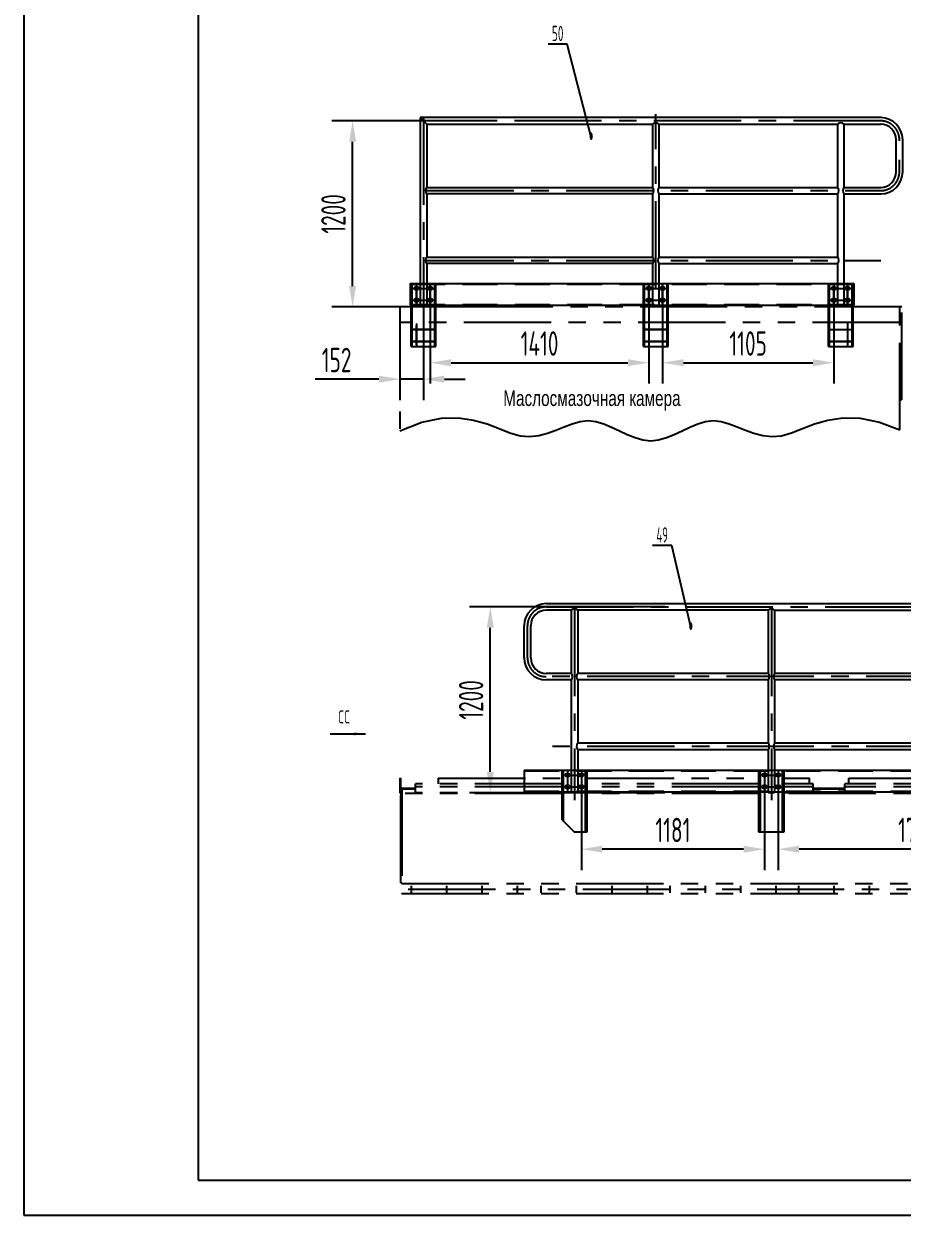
# Model space of a CAD drawing. Header units: millimetres. Extents: x 0 to 18900, y 0 to 13365.
# Drawn here: x 0 to 5666, y 0 to 7687 of the extents above; entities that cross this region are included whole.
import ezdxf
from ezdxf.enums import TextEntityAlignment as Align

# ---------------------------------------------------------------- set-up
doc = ezdxf.new("R2010")
doc.units = ezdxf.units.MM
doc.header["$LTSCALE"] = 450
for name, pattern in [('F', [0.75, 0.5, -0.25]), ('G', [2, 1.25, -0.25, 0.25, -0.25]), ('K', [2.5, 1.25, -0.25, 0.25, -0.25, 0.25, -0.25])]:
    doc.linetypes.add(name, pattern=pattern)
for name, color, linetype in [('01', 7, 'Continuous'), ('02', 1, 'Continuous'), ('04', 2, 'F'), ('05', 4, 'G'), ('07', 6, 'K'), ('08', 1, 'Continuous'), ('11', 3, 'Continuous')]:
    doc.layers.add(name, color=color, linetype=linetype)
doc.styles.get("Standard").update_dxf_attribs({"font": 'isocp', "width": 0.707, "bigfont": 'intecad.shx'})
doc.dimstyles.new('INTE', dxfattribs={"dimscale": 45, "dimtxt": 3.5, "dimasz": 3, "dimexe": 3, "dimexo": 0, "dimgap": 1, "dimtad": 1, "dimdec": 0, "dimdsep": 46, "dimtxsty": 'Standard', "dimcen": 0, "dimclrd": 1, "dimclre": 1, "dimclrt": 3, "dimadec": 0, "dimazin": 0, "dimtfac": 1, "dimtdec": 0, "dimtmove": 0, "dimatfit": 0, "dimfxl": 1, "dimarcsym": 0})

# ---------------------------------------------------------------- blocks, each defined once
blk = doc.blocks.new('*D115')
at = {"layer": '08', "color": 1, "lineweight": -2}
for p, q in [((2622.2, 5876.9), (2622.2, 5365.5)), ((4031.7, 5876.9), (4031.7, 5365.5)), ((2757.2, 5500.5), (3896.7, 5500.5))]:
    blk.add_line(p, q, dxfattribs=at)
at = {"layer": '08', "color": 1}
for points in [[(2757.2, 5523), (2757.2, 5478), (2622.2, 5500.5)], [(3896.7, 5523), (3896.7, 5478), (4031.7, 5500.5)]]:
    blk.add_solid(points, dxfattribs=at)
at = {"layer": 'Defpoints', "color": 0}
for p in [(2622.2, 5876.9), (4031.7, 5876.9), (4031.7, 5500.5)]:
    blk.add_point(p, dxfattribs=at)
at = {"layer": '08', "color": 3, "insert": (3326.9, 5624.2), "char_height": 157.5, "attachment_point": 5}
blk.add_mtext('1410', dxfattribs=at)
blk = doc.blocks.new('*D116')
at = {"layer": '08', "color": 1, "lineweight": -2}
for p, q in [((4120.7, 5876.9), (4120.7, 5365.5)), ((5225.2, 5876.9), (5225.2, 5365.5)), ((4255.7, 5500.5), (5090.2, 5500.5))]:
    blk.add_line(p, q, dxfattribs=at)
at = {"layer": '08', "color": 1}
for points in [[(4255.7, 5523), (4255.7, 5478), (4120.7, 5500.5)], [(5090.2, 5523), (5090.2, 5478), (5225.2, 5500.5)]]:
    blk.add_solid(points, dxfattribs=at)
at = {"layer": 'Defpoints', "color": 0}
for p in [(4120.7, 5876.9), (5225.2, 5876.9), (5225.2, 5500.5)]:
    blk.add_point(p, dxfattribs=at)
at = {"layer": '08', "color": 3, "insert": (4672.9, 5624.2), "char_height": 157.5, "attachment_point": 5}
blk.add_mtext('1105', dxfattribs=at)
blk = doc.blocks.new('*D117')
at = {"layer": '08', "color": 1, "lineweight": -2}
for p, q in [((4866.7, 2736.8), (4866.7, 2226.5)), ((6657.7, 2736.8), (6657.7, 2226.5)), ((6522.7, 2361.5), (5001.7, 2361.5))]:
    blk.add_line(p, q, dxfattribs=at)
at = {"layer": '08', "color": 1}
for points in [[(5001.7, 2384), (5001.7, 2339), (4866.7, 2361.5)], [(6522.7, 2384), (6522.7, 2339), (6657.7, 2361.5)]]:
    blk.add_solid(points, dxfattribs=at)
at = {"layer": 'Defpoints', "color": 0}
for p in [(4866.7, 2736.8), (6657.7, 2736.8), (4866.7, 2361.5)]:
    blk.add_point(p, dxfattribs=at)
at = {"layer": '08', "color": 3, "insert": (5762.2, 2485.2), "char_height": 157.5, "attachment_point": 5}
blk.add_mtext('1791', dxfattribs=at)
blk = doc.blocks.new('*D118')
at = {"layer": '08', "color": 1, "lineweight": -2}
for p, q in [((3596.7, 2736.8), (3596.7, 2226.5)), ((4777.7, 2736.8), (4777.7, 2226.5)), ((4642.7, 2361.5), (3731.7, 2361.5))]:
    blk.add_line(p, q, dxfattribs=at)
at = {"layer": '08', "color": 1}
for points in [[(3731.7, 2384), (3731.7, 2339), (3596.7, 2361.5)], [(4642.7, 2384), (4642.7, 2339), (4777.7, 2361.5)]]:
    blk.add_solid(points, dxfattribs=at)
at = {"layer": 'Defpoints', "color": 0}
for p in [(3596.7, 2736.8), (4777.7, 2736.8), (3596.7, 2361.5)]:
    blk.add_point(p, dxfattribs=at)
at = {"layer": '08', "color": 3, "insert": (4187.2, 2485.2), "char_height": 157.5, "attachment_point": 5}
blk.add_mtext('1181', dxfattribs=at)
blk = doc.blocks.new('*D133')
at = {"layer": '08', "color": 1, "lineweight": -2}
for p, q in [((2577.7, 6004.9), (2577.7, 5259.2)), ((2425.2, 5498.1), (2425.2, 5259.2)), ((2290.2, 5394.2), (1880.3, 5394.2)), ((2577.7, 5394.2), (2425.2, 5394.2)), ((2712.7, 5394.2), (2847.7, 5394.2))]:
    blk.add_line(p, q, dxfattribs=at)
at = {"layer": '08', "color": 1}
for points in [[(2290.2, 5416.7), (2290.2, 5371.7), (2425.2, 5394.2)], [(2712.7, 5416.7), (2712.7, 5371.7), (2577.7, 5394.2)]]:
    blk.add_solid(points, dxfattribs=at)
at = {"layer": 'Defpoints', "color": 0}
for p in [(2577.7, 6004.9), (2425.2, 5498.1), (2425.2, 5394.2)]:
    blk.add_point(p, dxfattribs=at)
at = {"layer": '08', "color": 3, "insert": (2017.8, 5518), "char_height": 157.5, "attachment_point": 5}
blk.add_mtext('152', dxfattribs=at)
blk = doc.blocks.new('A$C283370D0')
for p, q in [((33, 121), (47, 121)), ((33, 105), (47, 105)), ((122, 121), (136, 121)), ((122, 105), (136, 105)), ((1531.5, 121), (1545.5, 121)), ((1531.5, 105), (1545.5, 105)), ((1620.5, 121), (1634.5, 121)), ((1620.5, 105), (1634.5, 105)), ((2725, 121), (2739, 121)), ((2725, 105), (2739, 105)), ((2814, 121), (2828, 121)), ((2814, 105), (2828, 105)), ((33, 45), (47, 45)), ((33, 29), (47, 29)), ((63.4, 5), (63.4, 0)), ((105.7, 5), (105.7, 0)), ((122, 45), (136, 45)), ((122, 29), (136, 29)), ((1531.5, 45), (1545.5, 45)), ((1531.5, 29), (1545.5, 29)), ((1561.9, 5), (1561.9, 0)), ((1604.2, 5), (1604.2, 0)), ((1620.5, 45), (1634.5, 45)), ((1620.5, 29), (1634.5, 29)), ((2725, 45), (2739, 45)), ((2725, 29), (2739, 29)), ((2755.4, 5), (2755.4, 0)), ((2797.7, 5), (2797.7, 0)), ((2814, 45), (2828, 45)), ((2814, 29), (2828, 29))]:
    blk.add_line(p, q)
at = {"layer": '01', "color": 7, "linetype": 'Continuous'}
for p, q in [((3034.3, 1215), (63.4, 1215)), ((63.4, 1215), (63.4, 145)), ((105.7, 1172.7), (1561.9, 1172.7)), ((105.7, 1172.7), (105.7, 765)), ((1561.9, 1172.7), (1561.9, 765)), ((1604.2, 1172.7), (1604.2, 765)), ((2755.4, 1172.7), (2755.4, 765)), ((2797.7, 1172.7), (2797.7, 765)), ((105.7, 722.7), (105.7, 315)), ((1561.9, 722.7), (1561.9, 315)), ((1604.2, 765), (2755.4, 765)), ((1604.2, 722.7), (2755.4, 722.7)), ((1604.2, 722.7), (1604.2, 315)), ((2755.4, 722.7), (2755.4, 315)), ((2797.7, 722.7), (2797.7, 138)), ((1604.2, 315), (2755.4, 315)), ((105.7, 272.7), (105.7, 145)), ((1561.9, 272.7), (1561.9, 145)), ((1604.2, 272.7), (1604.2, 145)), ((1604.2, 272.7), (2755.4, 272.7)), ((2755.4, 272.7), (2755.4, 138)), ((0, 145), (0, 5)), ((0, 145), (2861, 145)), ((2861, 145), (2861, 5)), ((0, 5), (2861, 5)), ((63.4, 0), (105.7, 0)), ((1561.9, 0), (1604.2, 0)), ((2755.4, 0), (2797.7, 0))]:
    blk.add_line(p, q, dxfattribs=at)
at = {"layer": '01'}
for p, q in [((63.4, 1215), (105.7, 1172.7)), ((1604.2, 1172.7), (2755.4, 1172.7)), ((2797.7, 1172.7), (3034.3, 1172.7)), ((3134.3, 865), (3134.3, 1072.7)), ((3176.6, 865), (3176.6, 1072.7)), ((105.7, 765), (1561.9, 765)), ((1561.9, 722.7), (105.7, 722.7)), ((2797.7, 765), (3034.3, 765)), ((2797.7, 722.7), (3034.3, 722.7)), ((105.7, 315), (1561.9, 315)), ((1561.9, 272.7), (105.7, 272.7))]:
    blk.add_line(p, q, dxfattribs=at)
at = {"layer": '01', "color": 7, "linetype": 'Continuous'}
for centre, start, end in [((1583, 1149.3), 47.85238, 132.14762), ((2776.5, 1149.3), 47.85238, 132.14762), ((129, 743.9), 137.85238, 222.14762), ((1538.5, 743.9), 317.85238, 42.14762), ((1627.5, 743.9), 137.85238, 222.14762), ((2732, 743.9), 317.85238, 42.14762), ((2821, 743.9), 137.85238, 222.14762), ((129, 293.9), 137.85238, 222.14762), ((1538.5, 293.9), 317.85238, 42.14762), ((1627.5, 293.9), 137.85238, 222.14762), ((2732, 293.9), 317.85238, 42.14762)]:
    blk.add_arc(centre, 31.5, start, end, dxfattribs=at)
at = {"layer": '01'}
for centre, radius, start, end in [((3034.3, 1072.7), 142.3, 0, 90), ((3034.3, 1072.7), 100, 0, 90), ((3034.3, 865), 142.3, 270, 0), ((3034.3, 865), 100, 270, 0), ((33, 113), 8, 90, 270), ((47, 113), 8, 270, 90), ((122, 113), 8, 90, 270), ((136, 113), 8, 270, 90), ((1531.5, 113), 8, 90, 270), ((1545.5, 113), 8, 270, 90), ((1620.5, 113), 8, 90, 270), ((1634.5, 113), 8, 270, 90), ((2725, 113), 8, 90, 270), ((2739, 113), 8, 270, 90), ((2814, 113), 8, 90, 270), ((2828, 113), 8, 270, 90), ((33, 37), 8, 90, 270), ((47, 37), 8, 270, 90), ((122, 37), 8, 90, 270), ((136, 37), 8, 270, 90), ((1531.5, 37), 8, 90, 270), ((1545.5, 37), 8, 270, 90), ((1620.5, 37), 8, 90, 270), ((1634.5, 37), 8, 270, 90), ((2725, 37), 8, 90, 270), ((2739, 37), 8, 270, 90), ((2814, 37), 8, 90, 270), ((2828, 37), 8, 270, 90)]:
    blk.add_arc(centre, radius, start, end, dxfattribs=at)
at = {"layer": '04', "color": 2, "linetype": 'F'}
for p, q in [((0, 140), (2861, 140)), ((63.4, 145), (63.4, 5)), ((105.7, 145), (105.7, 5)), ((1561.9, 145), (1561.9, 5)), ((1604.2, 145), (1604.2, 5)), ((2755.4, 145), (2755.4, 5)), ((2755.4, 138), (2755.4, 12)), ((2797.7, 145), (2797.7, 5)), ((2797.7, 138), (2797.7, 12)), ((0, 10), (2861, 10))]:
    blk.add_line(p, q, dxfattribs=at)
at = {"layer": '05', "color": 4, "linetype": 'G'}
for p, q in [((1583, 112.4), (1583, 1237.2)), ((3034.3, 1193.9), (63.4, 1193.9)), ((84.5, 1215), (84.5, 138)), ((3155.5, 1065.7), (3155.5, 1072.7)), ((3155.5, 865), (3155.5, 942.9)), ((105.7, 743.9), (3034.3, 743.9)), ((105.7, 293.9), (3034.3, 293.9)), ((24.2, 113), (145.4, 113)), ((40, 138.2), (40, 10)), ((129, 138.2), (129, 10)), ((1522.7, 113), (1643.9, 113)), ((1538.5, 138.2), (1538.5, 10)), ((1627.5, 138.2), (1627.5, 10)), ((2716.2, 113), (2837.4, 113)), ((2732, 138.2), (2732, 10)), ((2732, 131.2), (2732, 17)), ((2821, 138.2), (2821, 10)), ((2821, 131.2), (2821, 17)), ((24.2, 37), (145.4, 37)), ((1522.7, 37), (1643.9, 37)), ((2716.2, 37), (2837.4, 37))]:
    blk.add_line(p, q, dxfattribs=at)
for centre, start, end in [((3034.3, 1072.7), 0, 90), ((3034.3, 865), 270, 0)]:
    blk.add_arc(centre, 121.2, start, end, dxfattribs=at)
blk = doc.blocks.new('*D147')
at = {"layer": '08', "color": 1, "lineweight": -2}
for p, q in [((2962.3, 7060.7), (1986.1, 7060.7)), ((2121.1, 5995.4), (2121.1, 6925.7)), ((2962.3, 5860.4), (1986.1, 5860.4))]:
    blk.add_line(p, q, dxfattribs=at)
at = {"layer": '08', "color": 1}
for points in [[(2098.6, 6925.7), (2143.6, 6925.7), (2121.1, 7060.7)], [(2098.6, 5995.4), (2143.6, 5995.4), (2121.1, 5860.4)]]:
    blk.add_solid(points, dxfattribs=at)
at = {"layer": 'Defpoints', "color": 0}
for p in [(2121.1, 7060.7), (2962.3, 7060.7), (2962.3, 5860.4)]:
    blk.add_point(p, dxfattribs=at)
at = {"layer": '08', "color": 3, "insert": (1997.3, 6460.6), "char_height": 157.5, "attachment_point": 5, "rotation": 90}
blk.add_mtext('1200', dxfattribs=at)
blk = doc.blocks.new('A$C16CC4362')
for p, q in [((3640.3, 1267.7), (3640.3, 1225.4)), ((273, 169.6), (287, 169.6)), ((362, 169.6), (376, 169.6)), ((1543, 169.6), (1557, 169.6)), ((1632, 169.6), (1646, 169.6)), ((3423, 169.6), (3437, 169.6)), ((3512, 169.6), (3526, 169.6)), ((273, 153.6), (287, 153.6)), ((273, 93.6), (287, 93.6)), ((273, 77.6), (287, 77.6)), ((362, 153.6), (376, 153.6)), ((362, 93.6), (376, 93.6)), ((362, 77.6), (376, 77.6)), ((1543, 153.6), (1557, 153.6)), ((1543, 93.6), (1557, 93.6)), ((1543, 77.6), (1557, 77.6)), ((1632, 153.6), (1646, 153.6)), ((1632, 93.6), (1646, 93.6)), ((1632, 77.6), (1646, 77.6)), ((3423, 153.6), (3437, 153.6)), ((3423, 93.6), (3437, 93.6)), ((3423, 77.6), (3437, 77.6)), ((3512, 153.6), (3526, 153.6)), ((3512, 93.6), (3526, 93.6)), ((3512, 77.6), (3526, 77.6)), ((303.3, 53.6), (303.3, 48.6)), ((345.6, 53.6), (345.6, 48.6)), ((1573.3, 53.6), (1573.3, 48.6)), ((1615.6, 53.6), (1615.6, 48.6)), ((3453.3, 53.6), (3453.3, 48.6)), ((3495.6, 53.6), (3495.6, 48.6))]:
    blk.add_line(p, q)
at = {"layer": '01', "color": 7, "linetype": 'Continuous'}
for p, q in [((142.6, 1267.7), (3640.3, 1267.7)), ((303.3, 1225.4), (303.3, 817.7)), ((345.6, 1225.4), (345.6, 817.7)), ((1573.3, 1225.4), (1573.3, 817.7)), ((1615.6, 1225.4), (3453.3, 1225.4)), ((1615.6, 1225.4), (1615.6, 817.7)), ((3453.3, 1225.4), (3453.3, 817.7)), ((3495.6, 1225.4), (3640.3, 1225.4)), ((3495.6, 1225.4), (3495.6, 817.7)), ((303.3, 775.4), (303.3, 191.6)), ((1573.3, 817.7), (345.6, 817.7)), ((345.6, 775.4), (345.6, 367.7)), ((1573.3, 775.4), (345.6, 775.4)), ((1573.3, 775.4), (1573.3, 367.7)), ((3453.3, 817.7), (1615.6, 817.7)), ((3453.3, 775.4), (1615.6, 775.4)), ((1615.6, 775.4), (1615.6, 367.7)), ((3453.3, 775.4), (3453.3, 367.7)), ((3495.6, 775.4), (3495.6, 367.7)), ((1573.3, 367.7), (345.6, 367.7)), ((345.6, 325.4), (345.6, 191.6)), ((1573.3, 325.4), (345.6, 325.4)), ((1573.3, 325.4), (1573.3, 191.6)), ((3453.3, 367.7), (1615.6, 367.7)), ((1615.6, 325.4), (1615.6, 191.6)), ((3453.3, 325.4), (1615.6, 325.4)), ((3453.3, 325.4), (3453.3, 193.6)), ((3495.6, 325.4), (3495.6, 193.6)), ((0, 193.6), (3640, 193.6)), ((0, 193.6), (0, 53.6)), ((3640, 193.6), (3640, 53.6)), ((0, 53.6), (3640, 53.6)), ((303.3, 48.6), (345.6, 48.6)), ((1573.3, 48.6), (1615.6, 48.6)), ((3453.3, 48.6), (3495.6, 48.6))]:
    blk.add_line(p, q, dxfattribs=at)
at = {"layer": '01'}
for p, q in [((303.3, 1225.4), (142.6, 1225.4)), ((1573.3, 1225.4), (345.6, 1225.4)), ((0.3, 917.7), (0.3, 1125.4)), ((42.6, 917.7), (42.6, 1125.4)), ((303.3, 817.7), (142.6, 817.7)), ((303.3, 775.4), (142.6, 775.4)), ((3495.6, 817.7), (3639.5, 817.7)), ((3495.6, 775.4), (3639.5, 775.4)), ((3639.5, 817.7), (3639.5, 775.4)), ((3495.6, 367.7), (3640.3, 367.7)), ((3495.6, 325.4), (3640.3, 325.4)), ((3640.3, 367.7), (3640.3, 325.4))]:
    blk.add_line(p, q, dxfattribs=at)
for centre, radius, start, end in [((142.6, 1125.4), 142.3, 90, 180), ((142.6, 1125.4), 100, 90, 180), ((142.6, 917.7), 142.3, 180, 270), ((142.6, 917.7), 100, 180, 270), ((273, 161.6), 8, 90, 270), ((287, 161.6), 8, 270, 90), ((362, 161.6), 8, 90, 270), ((376, 161.6), 8, 270, 90), ((1543, 161.6), 8, 90, 270), ((1557, 161.6), 8, 270, 90), ((1632, 161.6), 8, 90, 270), ((1646, 161.6), 8, 270, 90), ((3423, 161.6), 8, 90, 270), ((3437, 161.6), 8, 270, 90), ((3512, 161.6), 8, 90, 270), ((3526, 161.6), 8, 270, 90), ((273, 85.6), 8, 90, 270), ((287, 85.6), 8, 270, 90), ((362, 85.6), 8, 90, 270), ((376, 85.6), 8, 270, 90), ((1543, 85.6), 8, 90, 270), ((1557, 85.6), 8, 270, 90), ((1632, 85.6), 8, 90, 270), ((1646, 85.6), 8, 270, 90), ((3423, 85.6), 8, 90, 270), ((3437, 85.6), 8, 270, 90), ((3512, 85.6), 8, 90, 270), ((3526, 85.6), 8, 270, 90)]:
    blk.add_arc(centre, radius, start, end, dxfattribs=at)
at = {"layer": '01', "color": 7, "linetype": 'Continuous'}
for centre, start, end in [((324.5, 1202), 47.85238, 132.14762), ((1594.5, 1202), 47.85238, 132.14762), ((3474.5, 1202), 47.85238, 132.14762), ((280, 796.6), 317.85238, 42.14762), ((369, 796.6), 137.85238, 222.14762), ((1550, 796.6), 317.85238, 42.14762), ((1639, 796.6), 137.85238, 222.14762), ((3430, 796.6), 317.85238, 42.14762), ((3519, 796.6), 137.85238, 222.14762), ((369, 346.6), 137.85238, 222.14762), ((1550, 346.6), 317.85238, 42.14762), ((1639, 346.6), 137.85238, 222.14762), ((3430, 346.6), 317.85238, 42.14762), ((3519, 346.6), 137.85238, 222.14762)]:
    blk.add_arc(centre, 31.5, start, end, dxfattribs=at)
at = {"layer": '04', "color": 2, "linetype": 'F'}
for p, q in [((0, 188.6), (3640, 188.6)), ((303.3, 193.6), (303.3, 53.6)), ((345.6, 193.6), (345.6, 53.6)), ((1573.3, 193.6), (1573.3, 53.6)), ((1615.6, 193.6), (1615.6, 53.6)), ((3453.3, 193.6), (3453.3, 53.6)), ((3495.6, 193.6), (3495.6, 53.6)), ((0, 58.6), (3640, 58.6))]:
    blk.add_line(p, q, dxfattribs=at)
at = {"layer": '05', "color": 4, "linetype": 'G'}
for p, q in [((142.6, 1246.6), (3666.5, 1246.6)), ((324.5, 1233.6), (324.5, 0)), ((1594.5, 1233.6), (1594.5, 0)), ((3474.5, 1246.6), (3474.5, 12)), ((21.5, 917.7), (21.5, 1125.4)), ((3668.8, 796.6), (142.6, 796.6)), ((3669.7, 346.6), (142.6, 346.6)), ((264.2, 161.6), (385.4, 161.6)), ((280, 186.8), (280, 58.6)), ((369, 186.8), (369, 58.6)), ((1534.2, 161.6), (1655.4, 161.6)), ((1550, 186.8), (1550, 58.6)), ((1639, 186.8), (1639, 58.6)), ((3414.2, 161.6), (3535.4, 161.6)), ((3430, 186.8), (3430, 58.6)), ((3519, 186.8), (3519, 58.6)), ((264.2, 85.6), (385.4, 85.6)), ((1534.2, 85.6), (1655.4, 85.6)), ((3414.2, 85.6), (3535.4, 85.6))]:
    blk.add_line(p, q, dxfattribs=at)
for centre, start, end in [((142.6, 1125.4), 90, 180), ((142.6, 917.7), 180, 270)]:
    blk.add_arc(centre, 121.2, start, end, dxfattribs=at)
blk = doc.blocks.new('*D149')
at = {"layer": '08', "color": 1, "lineweight": -2}
for p, q in [((4134.5, 3924.8), (2874.2, 3924.8)), ((3009.2, 2859.8), (3009.2, 3789.8)), ((4134.5, 2724.8), (2874.2, 2724.8))]:
    blk.add_line(p, q, dxfattribs=at)
at = {"layer": '08', "color": 1}
for points in [[(2986.7, 3789.8), (3031.7, 3789.8), (3009.2, 3924.8)], [(2986.7, 2859.8), (3031.7, 2859.8), (3009.2, 2724.8)]]:
    blk.add_solid(points, dxfattribs=at)
at = {"layer": 'Defpoints', "color": 0}
for p in [(3009.2, 3924.8), (4134.5, 3924.8), (4134.5, 2724.8)]:
    blk.add_point(p, dxfattribs=at)
at = {"layer": '08', "color": 3, "insert": (2885.4, 3324.8), "char_height": 157.5, "attachment_point": 5, "rotation": 90}
blk.add_mtext('1200', dxfattribs=at)
blk = doc.blocks.new('*U157')
at = {"layer": '01'}
for points in [[(25, 292), (25, 5)], [(25, 5), (415, 5)]]:
    blk.add_lwpolyline(points, dxfattribs=at)
at = {"layer": '02'}
for points in [[(0, 297), (0, 0)], [(0, 0), (420, 0)]]:
    blk.add_lwpolyline(points, dxfattribs=at)

msp = doc.modelspace()

# ---------------------------------------------------------------- linework, layer by layer
at = {"layer": '02'}
for p, q in [((3506, 7555.5), (3382, 7555.5)), ((3659.9, 6956.7), (3506, 7555.5)), ((4180, 4320), (4056, 4320)), ((4302.8, 3795.5), (4180, 4320)), ((1976.6, 3105.4), (2204.6, 3105.4))]:
    msp.add_line(p, q, dxfattribs=at)
msp.add_lwpolyline([(2132.6, 3105.4, 18, 0, 0), (2204.6, 3105.4, 0, 0, 0)], format="xyseb", dxfattribs=at)
at = {"layer": '07', "color": 6, "linetype": 'K'}
for p, q in [((2498.2, 5605.9), (2498.2, 6011.9)), ((2498.2, 6011.9), (2658.2, 6011.9)), ((2504.7, 5605.9), (2504.7, 6011.9)), ((2533.2, 5881.6), (2533.2, 6005.5)), ((2622.2, 5881.6), (2622.2, 6005.5)), ((2651.7, 5605.9), (2651.7, 6011.9)), ((2658.2, 5605.9), (2658.2, 6011.9)), ((3996.7, 5605.9), (3996.7, 6011.9)), ((3996.7, 6011.9), (4156.7, 6011.9)), ((4003.2, 5605.9), (4003.2, 6011.9)), ((4031.7, 5881.6), (4031.7, 6005.5)), ((4120.7, 5881.6), (4120.7, 6005.5)), ((4150.2, 5605.9), (4150.2, 6011.9)), ((4156.7, 5605.9), (4156.7, 6011.9)), ((5190.2, 5605.9), (5190.2, 6011.9)), ((5190.2, 6011.9), (5350.2, 6011.9)), ((5196.7, 5605.9), (5196.7, 6011.9)), ((5225.2, 5881.6), (5225.2, 6005.5)), ((5314.2, 5881.6), (5314.2, 6005.5)), ((5343.7, 5605.9), (5343.7, 6011.9)), ((5350.2, 5605.9), (5350.2, 6011.9)), ((2506.2, 5979.9), (2646.9, 5979.9)), ((2533.2, 5921.4), (2533.2, 5886.4)), ((4004.7, 5979.9), (4145.4, 5979.9)), ((4031.7, 5921.4), (4031.7, 5886.4)), ((5198.2, 5979.9), (5338.9, 5979.9)), ((5225.2, 5921.4), (5225.2, 5886.4)), ((2425.2, 5860.4), (2425.2, 5061.8)), ((5663.2, 5860.4), (2425.2, 5860.4)), ((2506.2, 5903.9), (2646.9, 5903.9)), ((4004.7, 5903.9), (4145.4, 5903.9)), ((5198.2, 5903.9), (5338.9, 5903.9)), ((5651.2, 5066.5), (5651.2, 5860.4)), ((5663.2, 5261.3), (5663.2, 5860.4)), ((5651.2, 5759.3), (2425.2, 5759.3)), ((2657.2, 5713.9), (2494, 5713.9)), ((2507.2, 5713.9), (2647.9, 5713.9)), ((2533.2, 5753.9), (2533.2, 5597.9)), ((2533.2, 5615.6), (2533.2, 5739.5)), ((2622.2, 5753.9), (2622.2, 5597.9)), ((4155.7, 5713.9), (3992.5, 5713.9)), ((4005.7, 5713.9), (4146.4, 5713.9)), ((4031.7, 5753.9), (4031.7, 5597.9)), ((4120.7, 5753.9), (4120.7, 5597.9)), ((5199.2, 5713.9), (5339.9, 5713.9)), ((5225.2, 5753.9), (5225.2, 5597.9)), ((5314.2, 5753.9), (5314.2, 5597.9)), ((2657.2, 5637.9), (2494, 5637.9)), ((2508.5, 5637.9), (2647.9, 5637.9)), ((4155.7, 5637.9), (3992.5, 5637.9)), ((4007, 5637.9), (4146.4, 5637.9)), ((5349.2, 5637.9), (5186, 5637.9)), ((5200.5, 5637.9), (5339.9, 5637.9)), ((2498.2, 5605.9), (2658.2, 5605.9)), ((3996.7, 5605.9), (4156.7, 5605.9)), ((5190.2, 5605.9), (5350.2, 5605.9)), ((3472.2, 2551.8), (3472.2, 2871.8)), ((3472.2, 2871.8), (3632.2, 2871.8)), ((3482.2, 2541.8), (3482.2, 2871.8)), ((3507.7, 2858), (3507.7, 2743.8)), ((3596.7, 2858), (3596.7, 2743.8)), ((3622.2, 2871.8), (3622.2, 2471.8)), ((3632.2, 2871.8), (3632.2, 2471.8)), ((4742.2, 2471.8), (4742.2, 2871.8)), ((4742.2, 2871.8), (4902.2, 2871.8)), ((4752.2, 2471.8), (4752.2, 2871.8)), ((4777.7, 2858), (4777.7, 2743.8)), ((4866.7, 2858), (4866.7, 2743.8)), ((4892.2, 2871.8), (4892.2, 2471.8)), ((4902.2, 2871.8), (4902.2, 2471.8)), ((2425.2, 2820.8), (2430.2, 2820.8)), ((2425.2, 2820.8), (2425.2, 2729.8)), ((2430.2, 2820.8), (2430.2, 2729.8)), ((3472.2, 2783.3), (2526.2, 2783.3)), ((2526.2, 2724.8), (2526.2, 2783.3)), ((2673.2, 2820.8), (3472.2, 2820.8)), ((2673.2, 2820.8), (2673.2, 2783.3)), ((3491.9, 2839.8), (3613.1, 2839.8)), ((3632.2, 2820.8), (4742.2, 2820.8)), ((4742.2, 2783.3), (3632.2, 2783.3)), ((4761.9, 2839.8), (4883.1, 2839.8)), ((4902.2, 2820.8), (5067.7, 2820.8)), ((5092.7, 2783.3), (4902.2, 2783.3)), ((5067.7, 2783.3), (5067.7, 2820.8)), ((5092.7, 2724.8), (5092.7, 2783.3)), ((6622.2, 2783.3), (5296.2, 2783.3)), ((5296.2, 2724.8), (5296.2, 2783.3)), ((5321.7, 2820.8), (6622.2, 2820.8)), ((5321.7, 2783.3), (5321.7, 2820.8)), ((2432.2, 2144.8), (2432.2, 2720.2)), ((2432.2, 2720.2), (2432.2, 2490.5)), ((2435.2, 2749.8), (2438.2, 2749.8)), ((2435.2, 2744.8), (2438.2, 2744.8)), ((2435.2, 2724.8), (2438.2, 2724.8)), ((3472.2, 2719.8), (2435.2, 2719.8)), ((2438.2, 2752.8), (2438.2, 2074.8)), ((2526.2, 2752.8), (2438.2, 2752.8)), ((2526.2, 2749.5), (2438.2, 2749.5)), ((3472.2, 2764.7), (2526.2, 2764.7)), ((3472.2, 2724.8), (2526.2, 2724.8)), ((3491.9, 2763.8), (3613.1, 2763.8)), ((4742.2, 2764.7), (3632.2, 2764.7)), ((4742.2, 2724.8), (3632.2, 2724.8)), ((4742.2, 2719.8), (3632.2, 2719.8)), ((4761.9, 2763.8), (4883.1, 2763.8)), ((5092.7, 2764.7), (4902.2, 2764.7)), ((5092.7, 2724.8), (4902.2, 2724.8)), ((6622.2, 2719.8), (4902.2, 2719.8)), ((5296.2, 2752.8), (5092.7, 2752.8)), ((5296.2, 2749.5), (5092.7, 2749.5)), ((6622.2, 2764.7), (5296.2, 2764.7)), ((6622.2, 2724.8), (5296.2, 2724.8)), ((3472.2, 2551.8), (3552.2, 2471.8)), ((3632.2, 2471.8), (3552.2, 2471.8)), ((4902.2, 2471.8), (4742.2, 2471.8)), ((2432.2, 2144.8), (2438.2, 2144.8)), ((2438.2, 2139.8), (8135.2, 2139.8)), ((2480.4, 2103.3), (8108.5, 2103.3)), ((2498.2, 2126.1), (2498.2, 2080.5)), ((2726.2, 2126.1), (2726.2, 2080.5)), ((2954.2, 2126.1), (2954.2, 2080.5)), ((3182.2, 2126.1), (3182.2, 2080.5)), ((3336.2, 2126.1), (3336.2, 2080.5)), ((3564.2, 2126.1), (3564.2, 2080.5)), ((3792.2, 2126.1), (3792.2, 2080.5)), ((4020.2, 2126.1), (4020.2, 2080.5)), ((4167.2, 2126.1), (4167.2, 2080.5)), ((4395.2, 2126.1), (4395.2, 2080.5)), ((4623.2, 2126.1), (4623.2, 2080.5)), ((4851.2, 2126.1), (4851.2, 2080.5)), ((4997.2, 2126.1), (4997.2, 2080.5)), ((5225.2, 2126.1), (5225.2, 2080.5)), ((5453.2, 2126.1), (5453.2, 2080.5)), ((2438.2, 2074.8), (8135.2, 2074.8))]:
    msp.add_line(p, q, dxfattribs=at)
at = {"layer": '07'}
msp.add_line((5663.2, 5261.3), (5651.2, 5261.3), dxfattribs=at)
at = {"layer": '07', "color": 6, "linetype": 'K'}
msp.add_lwpolyline([(2425.2, 5061.8), (2567.8, 5117.5), (2693.4, 5143.3), (2804.1, 5145.5), (2901.6, 5130.6), (2988.1, 5105.1), (3065.5, 5075.5), (3135.8, 5048.1), (3201, 5029.4), (3262.7, 5024.3), (3321.7, 5031), (3378.2, 5045.9), (3432.9, 5065.9), (3485.9, 5087.3), (3537.7, 5106.8), (3588.8, 5121.1), (3639.4, 5126.6), (3690, 5121), (3740.6, 5106.3), (3791.2, 5085.6), (3841.8, 5061.8), (3892.4, 5038), (3943, 5017.3), (3993.6, 5002.6), (4044.2, 4997.1), (4094.8, 5002.6), (4145.4, 5017.3), (4196, 5038), (4246.6, 5061.8), (4297.2, 5085.6), (4347.8, 5106.3), (4398.4, 5121), (4448.9, 5126.6), (4499.6, 5121.1), (4550.7, 5106.8), (4602.5, 5087.3), (4655.5, 5065.9), (4710.1, 5045.9), (4766.7, 5031), (4825.7, 5024.3), (4887.4, 5029.4), (4952.6, 5048.1), (5022.9, 5075.5), (5100.3, 5105.1), (5186.8, 5130.6), (5284.3, 5145.5), (5394.9, 5143.3), (5520.6, 5117.5), (5651.2, 5066.5)], dxfattribs=at)
for centre in [(2533.2, 5979.9), (2622.2, 5979.9), (4031.7, 5979.9), (4120.7, 5979.9), (5225.2, 5979.9), (5314.2, 5979.9), (2533.2, 5903.9), (2622.2, 5903.9), (4031.7, 5903.9), (4120.7, 5903.9), (5225.2, 5903.9), (5314.2, 5903.9), (3507.7, 2839.8), (3596.7, 2839.8), (4777.7, 2839.8), (4866.7, 2839.8), (3507.7, 2763.8), (3596.7, 2763.8), (4777.7, 2763.8), (4866.7, 2763.8)]:
    msp.add_circle(centre, 8, dxfattribs=at)
for centre, radius, start in [((2435.2, 2729.8), 10, 180), ((2435.2, 2754.8), 5, 180), ((2435.2, 2754.8), 10, 240), ((2435.2, 2729.8), 5, 180)]:
    msp.add_arc(centre, radius, start, 270, dxfattribs=at)

# ---------------------------------------------------------------- block references
at = {"layer": '01', "xscale": 45, "yscale": 45, "zscale": 45}
msp.add_blockref('*U157', (0, 0), dxfattribs=at)
at = {"layer": '01'}
for name, p in [('A$C283370D0', (2493.2, 5866.9)), ('A$C16CC4362', (3227.7, 2678.2))]:
    msp.add_blockref(name, p, dxfattribs=at)

# ---------------------------------------------------------------- texts
at = {"layer": '01', "insert": (3092.8, 5321.2), "char_height": 100, "attachment_point": 1}
msp.add_mtext('{\\fArial|b0|i0|c204|p34;\\C3;Маслосмазочная камера}', dxfattribs=at)
at = {"layer": '02', "width": 0.605172}
for p, p2 in [((3647.9, 6936.7), (3671.9, 6936.7)), ((4290.8, 3775.5), (4314.8, 3775.5))]:
    msp.add_text('●', height=40, dxfattribs=at).set_placement(p, p2, align=Align.FIT)
at = {"layer": '11'}
for s, width, p, p2 in [('50', 0.600864, (3406.8, 7575.5), (3481.2, 7575.5)), ('49', 0.52867, (4080.8, 4340), (4155.2, 4340))]:
    msp.add_text(s, height=98.99, dxfattribs=dict(at, width=width)).set_placement(p, p2, align=Align.FIT)
at = {"layer": '11', "width": 0.707}
msp.add_text('CC', height=84, dxfattribs=at).set_placement((2026.8, 3147.9), align=Align.BOTTOM_LEFT)

# ---------------------------------------------------------------- dimensions: what is measured, and where the dimension line sits
at = {"layer": '08'}
for base, p1, p2, angle, picture, middle in [((2121.1, 7060.7), (2962.3, 5860.4), (2962.3, 7060.7), 90, '*D147', (1997.3, 6460.6)), ((3009.2, 3924.8), (4134.5, 2724.8), (4134.5, 3924.8), 90, '*D149', (2885.4, 3324.8)), ((3596.7, 2361.5), (4777.7, 2736.8), (3596.7, 2736.8), 180, '*D118', (4187.2, 2485.2)), ((4866.7, 2361.5), (6657.7, 2736.8), (4866.7, 2736.8), 180, '*D117', (5762.2, 2485.2))]:
    dim = msp.add_linear_dim(base=base, p1=p1, p2=p2, angle=angle, dimstyle='INTE', dxfattribs=at)
    dim.commit()
    dim.dimension.update_dxf_attribs({"geometry": picture, "text_midpoint": middle})
for base, p1, p2, picture, middle in [((2425.1961504, 5394.2462661), (2577.6961504, 6004.8956582), (2425.1961504, 5498.076838), '*D133', (2017.7702875, 5518.0117681)), ((4031.6961504, 5500.453797), (2622.1961504, 5876.9434872), (4031.6961504, 5876.9434872), '*D115', (3326.9461504, 5624.203797)), ((5225.1961504, 5500.453797), (4120.6961504, 5876.9434872), (5225.1961504, 5876.9434872), '*D116', (4672.9461504, 5624.203797))]:
    dim = msp.add_linear_dim(base=base, p1=p1, p2=p2, dimstyle='INTE', dxfattribs=at)
    dim.commit()
    dim.dimension.update_dxf_attribs({"geometry": picture, "text_midpoint": middle})

doc.saveas('drawing.dxf')
